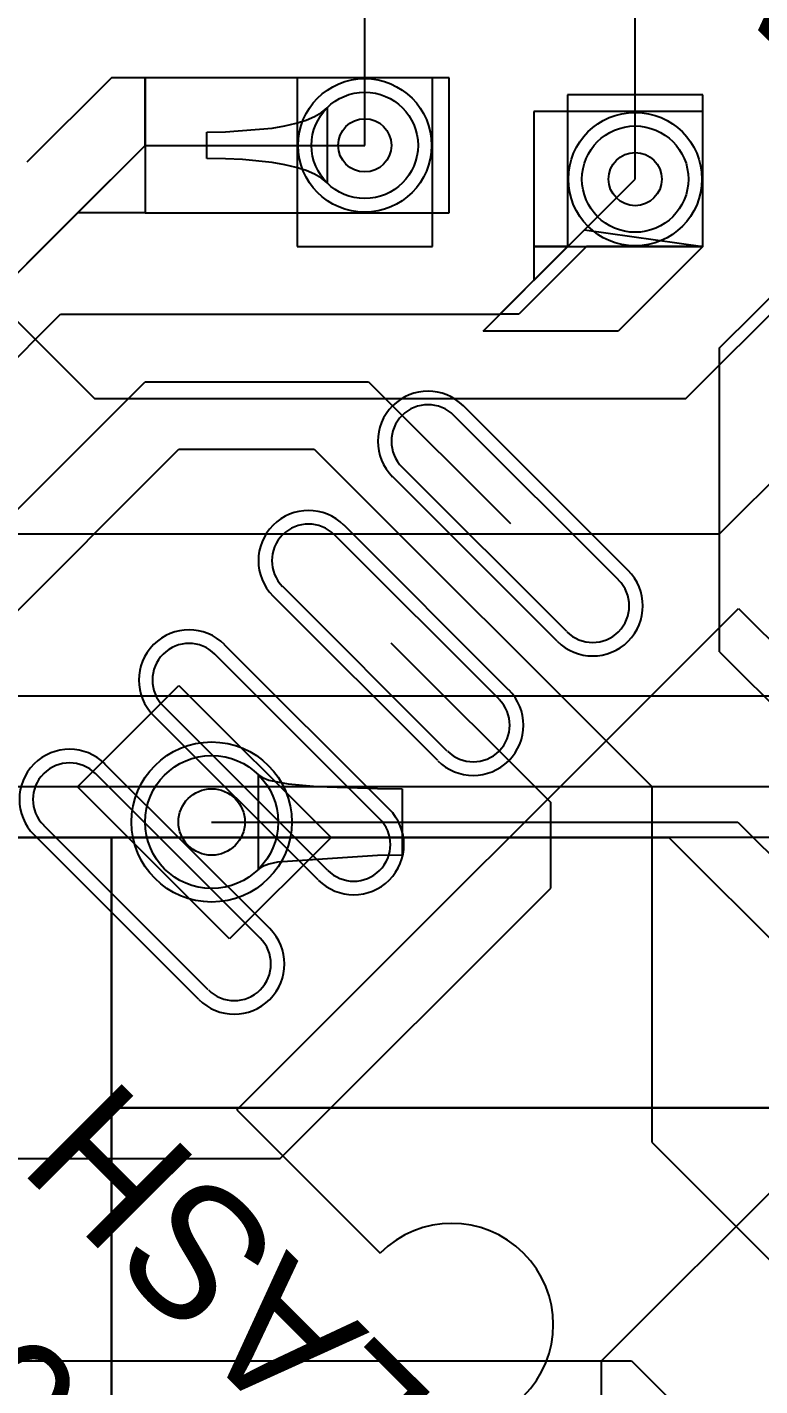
# Model space of a CAD drawing. Header units: millimetres. Extents: x 57.6 to 115.3, y 47.5 to 119.3.
# Drawn here: x 98.43 to 103.93, y 76.52 to 86.74 of the extents above; entities that cross this region are included whole.
import ezdxf

# ---------------------------------------------------------------- set-up
doc = ezdxf.new("R2010")
doc.units = ezdxf.units.MM
for name, color, linetype in [('BottomLayer', 5, 'Continuous'), ('BottomSolder', 6, 'Continuous'), ('TopLayer', 1, 'Continuous'), ('TopOverlay', 2, 'Continuous'), ('TopSolder', 216, 'Continuous'), ('ViaHoleLayer', 16, 'Continuous')]:
    doc.layers.add(name, color=color, linetype=linetype)

msp = doc.modelspace()

# ---------------------------------------------------------------- linework, layer by layer
at = {"layer": 'BottomLayer'}
for p, q in [((102.997, 85.598), (102.997, 93.345)), ((100.965, 85.852), (100.965, 93.218)), ((103.632, 82.931), (107.981, 87.28)), ((103.378, 83.947), (105.981, 86.55)), ((100.457, 86.36), (100.457, 85.09)), ((101.473, 86.36), (100.457, 86.36)), ((101.473, 85.09), (101.473, 86.36)), ((102.489, 86.233), (102.489, 85.09)), ((103.505, 86.233), (102.489, 86.233)), ((103.505, 85.09), (103.505, 86.233)), ((97.282, 85.598), (98.933, 83.947)), ((100.457, 85.09), (101.473, 85.09)), ((102.489, 85.09), (103.505, 85.09)), ((98.933, 83.947), (103.378, 83.947)), ((98.044, 82.931), (103.632, 82.931)), ((97.155, 81.712), (105.105, 81.712)), ((100.167, 80.408), (100.167, 81.116)), ((100.167, 81.116), (100.197, 81.096)), ((100.197, 81.096), (100.244, 81.078)), ((100.244, 81.078), (100.308, 81.063)), ((100.308, 81.063), (100.39, 81.049)), ((100.39, 81.049), (100.606, 81.029)), ((104.521, 81.026), (98.044, 81.026)), ((100.606, 81.029), (101.06, 81.013)), ((101.06, 81.013), (101.247, 81.012)), ((101.247, 81.012), (101.247, 80.512)), ((99.814, 80.762), (103.769, 80.762)), ((103.769, 80.762), (105.283, 79.248)), ((99.06, 80.645), (98.044, 80.645)), ((98.044, 80.645), (103.251, 80.645)), ((99.06, 75.184), (99.06, 80.645)), ((99.06, 80.645), (99.06, 78.613)), ((104.775, 80.645), (99.06, 80.645)), ((103.251, 80.645), (105.791, 78.105)), ((100.244, 80.446), (100.197, 80.428)), ((100.308, 80.461), (100.244, 80.446)), ((101.06, 80.511), (100.308, 80.461)), ((101.247, 80.512), (101.06, 80.511)), ((100.197, 80.428), (100.167, 80.408)), ((102.743, 76.708), (105.283, 79.248)), ((99.06, 78.613), (104.775, 78.613)), ((99.06, 78.613), (99.06, 75.057)), ((105.791, 78.613), (99.06, 78.613)), ((102.743, 73.914), (102.743, 76.708))]:
    msp.add_line(p, q, dxfattribs=at)
for centre, radius in [((100.965, 85.852), 0.4), ((102.997, 85.598), 0.4), ((99.814, 80.762), 0.5)]:
    msp.add_circle(centre, radius, dxfattribs=at)
at = {"layer": 'BottomSolder'}
for centre, radius in [((100.965, 85.852), 0.502), ((102.997, 85.598), 0.502), ((99.814, 80.762), 0.602)]:
    msp.add_circle(centre, radius, dxfattribs=at)
at = {"layer": 'TopLayer'}
for p, q in [((99.06, 86.36), (98.425, 85.725)), ((99.314, 86.36), (99.06, 86.36)), ((99.314, 86.36), (99.314, 85.344)), ((101.6, 86.36), (99.314, 86.36)), ((99.314, 85.852), (99.314, 86.36)), ((101.6, 85.344), (101.6, 86.36)), ((100.524, 86.042), (100.588, 86.069)), ((100.588, 86.069), (100.64, 86.1)), ((100.64, 86.1), (100.682, 86.135)), ((100.682, 86.135), (100.682, 85.569)), ((102.235, 86.106), (102.235, 85.09)), ((103.505, 86.106), (102.235, 86.106)), ((103.505, 85.09), (103.505, 86.106)), ((99.778, 85.952), (99.917, 85.954)), ((99.778, 85.752), (99.778, 85.952)), ((99.917, 85.954), (100.269, 85.981)), ((100.269, 85.981), (100.365, 85.998)), ((100.365, 85.998), (100.45, 86.018)), ((100.45, 86.018), (100.524, 86.042)), ((95.993, 82.531), (99.314, 85.852)), ((98.425, 84.963), (99.314, 85.852)), ((98.806, 85.344), (99.314, 85.852)), ((99.314, 85.852), (100.965, 85.852)), ((99.314, 85.852), (99.314, 85.344)), ((99.917, 85.75), (99.778, 85.752)), ((100.045, 85.745), (99.917, 85.75)), ((100.269, 85.723), (100.045, 85.745)), ((100.365, 85.706), (100.269, 85.723)), ((100.45, 85.686), (100.365, 85.706)), ((100.524, 85.662), (100.45, 85.686)), ((100.588, 85.635), (100.524, 85.662)), ((100.64, 85.604), (100.588, 85.635)), ((100.682, 85.569), (100.64, 85.604)), ((101.981, 84.582), (102.997, 85.598)), ((99.314, 85.344), (98.806, 85.344)), ((99.314, 85.344), (101.6, 85.344)), ((101.981, 84.582), (102.616, 85.217)), ((102.616, 85.217), (103.505, 85.09)), ((101.854, 84.455), (102.489, 85.09)), ((102.63, 85.09), (102.122, 84.582)), ((102.235, 85.09), (103.505, 85.09)), ((102.489, 85.09), (102.235, 85.09)), ((102.235, 85.09), (102.235, 84.836)), ((102.235, 84.836), (102.489, 85.09)), ((102.489, 85.09), (103.505, 85.09)), ((103.505, 85.09), (102.63, 85.09)), ((103.505, 85.09), (102.87, 84.455)), ((103.632, 84.328), (104.267, 84.963)), ((96.393, 82.296), (98.679, 84.582)), ((98.679, 84.582), (101.981, 84.582)), ((102.122, 84.582), (101.981, 84.582)), ((102.87, 84.455), (101.854, 84.455)), ((103.632, 82.042), (103.632, 84.328)), ((96.955, 81.715), (99.314, 84.074)), ((99.314, 84.074), (100.992, 84.074)), ((100.992, 84.074), (102.059, 83.007)), ((102.872, 82.583), (101.635, 83.82)), ((97.409, 81.407), (99.568, 83.566)), ((99.568, 83.566), (100.584, 83.566)), ((100.584, 83.566), (103.124, 81.026)), ((102.483, 82.194), (101.246, 83.431)), ((101.974, 81.685), (100.737, 82.922)), ((101.585, 81.296), (100.348, 82.533)), ((101.161, 82.109), (102.362, 80.908)), ((101.076, 80.787), (99.839, 82.024)), ((103.632, 82.042), (104.902, 80.772)), ((98.806, 81.026), (99.568, 81.788)), ((99.568, 81.788), (100.711, 80.645)), ((100.687, 80.398), (99.45, 81.635)), ((100.178, 79.889), (98.941, 81.126)), ((99.949, 79.883), (98.806, 81.026)), ((103.124, 78.35), (103.124, 81.026)), ((102.362, 80.264), (102.362, 80.908)), ((99.789, 79.5), (98.552, 80.737)), ((100.711, 80.645), (99.949, 79.883)), ((100.33, 78.232), (102.362, 80.264)), ((103.124, 78.35), (105.849, 75.625)), ((96.798, 78.232), (100.33, 78.232)), ((97.917, 76.708), (102.97, 76.708)), ((102.97, 76.708), (104.951, 74.727))]:
    msp.add_line(p, q, dxfattribs=at)
for centre, radius in [((100.965, 85.852), 0.4), ((102.997, 85.598), 0.4), ((99.814, 80.762), 0.5)]:
    msp.add_circle(centre, radius, dxfattribs=at)
for centre, start, end in [((101.44, 83.626), 45, 225), ((100.542, 82.728), 45, 225), ((102.678, 82.388), 225, 45), ((99.644, 81.83), 45, 225), ((101.78, 81.49), 225, 45), ((98.746, 80.932), 45, 225), ((100.882, 80.592), 225, 45), ((99.984, 79.694), 225, 45)]:
    msp.add_arc(centre, 0.275, start, end, dxfattribs=at)
at = {"layer": 'TopOverlay'}
for p, q in [((100.003, 78.598), (103.774, 82.369)), ((103.774, 82.369), (107.007, 79.136)), ((100.003, 78.598), (101.08, 77.52))]:
    msp.add_line(p, q, dxfattribs=at)
msp.add_arc((101.619, 76.981), 0.762, 315, 135, dxfattribs=at)
at = {"layer": 'TopSolder'}
for p, q in [((102.944, 82.655), (101.707, 83.892)), ((102.411, 82.122), (101.174, 83.36)), ((102.046, 81.757), (100.809, 82.994)), ((101.513, 81.224), (100.276, 82.462)), ((101.148, 80.859), (99.911, 82.096)), ((100.615, 80.326), (99.378, 81.564)), ((100.25, 79.961), (99.012, 81.198)), ((99.717, 79.428), (98.48, 80.665))]:
    msp.add_line(p, q, dxfattribs=at)
for centre, radius in [((100.965, 85.852), 0.502), ((102.997, 85.598), 0.502), ((99.814, 80.762), 0.602)]:
    msp.add_circle(centre, radius, dxfattribs=at)
for centre, start, end in [((101.44, 83.626), 45, 225), ((100.542, 82.728), 45, 225), ((102.678, 82.388), 225, 45), ((99.644, 81.83), 45, 225), ((101.78, 81.49), 225, 45), ((98.746, 80.932), 45, 225), ((100.882, 80.592), 225, 45), ((99.984, 79.694), 225, 45)]:
    msp.add_arc(centre, 0.377, start, end, dxfattribs=at)
at = {"layer": 'ViaHoleLayer'}
for centre, radius in [((100.965, 85.852), 0.2), ((102.997, 85.598), 0.2), ((99.814, 80.762), 0.25)]:
    msp.add_circle(centre, radius, dxfattribs=at)

# ---------------------------------------------------------------- texts
at = {"layer": 'TopOverlay'}
for s, height, p in [('MAX30102', 0.8, (105.41, 86.36)), ('FLASH', 1, (102.108, 75.819)), ('104', 1, (99.441, 75.946))]:
    msp.add_text(s, height=height, rotation=135, dxfattribs=at).set_placement(p)

doc.saveas('drawing.dxf')
